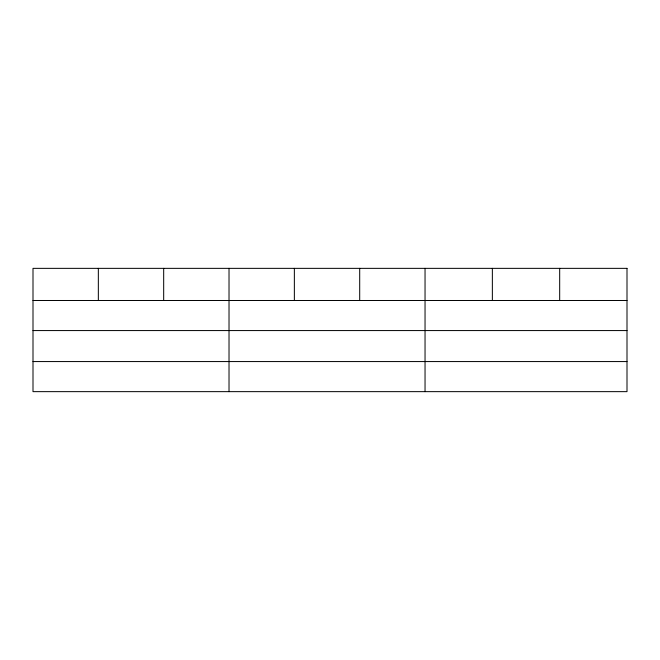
<?xml version="1.0" encoding="UTF-8"?>
<svg xmlns="http://www.w3.org/2000/svg" width="660" height="660" viewBox="0 0 660 660"><rect width="100%" height="100%" fill="white"/><g stroke="black" fill="none" stroke-linecap="round" stroke-linejoin="round"><path stroke-width="0.99" d="M33 300.49L627 300.49M33 330.569L627 330.569M33 361.564L627 361.564M559.68 268.356L559.68 300.49M492.36 268.356L492.36 300.49M425.04 268.356L425.04 391.644M359.7 268.356L359.7 300.49M294.36 268.356L294.36 300.49M229.02 268.356L229.02 391.644M163.68 268.356L163.68 300.49M98.34 268.356L98.34 300.49M627 268.356L33 268.356L33 391.644L627 391.644L627 268.356"/></g></svg>
